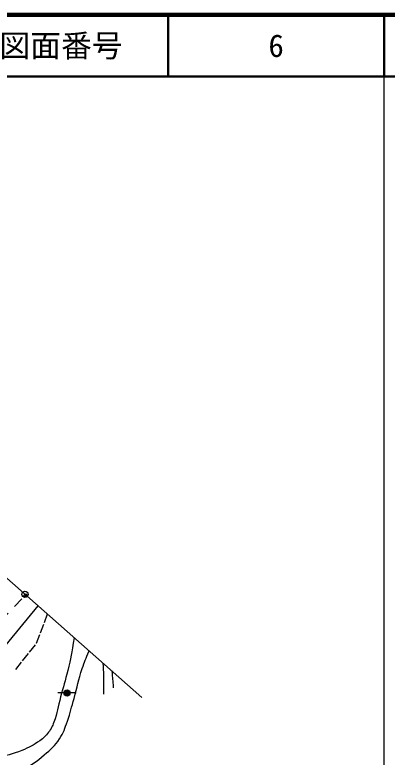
# Model space of a CAD drawing. Units: millimetres, scale not verified. Extents: x 40000 to 680000, y 20000 to 380000.
# Drawn here: x 519136 to 579500, y 259688 to 380000 of the extents above; entities that cross this region are included whole.
import ezdxf
from ezdxf.enums import TextEntityAlignment as Align

# ---------------------------------------------------------------- set-up
doc = ezdxf.new("R2010")
doc.units = ezdxf.units.MM
doc.header["$LTSCALE"] = 1000
doc.header["$PDMODE"] = 32
doc.header["$PDSIZE"] = 500
doc.linetypes.add('CHAIN', pattern=[18.5, 12, -1.5, 3.5, -1.5])
for name, color, linetype, lineweight in [('M-BGD', 7, 'Continuous', 25), ('M-BMK', 2, 'CHAIN', 13), ('M-BMK-SRVR', 3, 'Continuous', 25), ('M-TTL', 2, 'Continuous', 140), ('M-TTL-BAND', 7, 'Continuous', 25), ('M-TTL-LINE', 7, 'Continuous', 50)]:
    doc.layers.add(name, color=color, linetype=linetype, lineweight=lineweight)
doc.layers.add('M-OTRS', color=6, linetype='Continuous')
doc.layers.add('M-TTL-TXT', color=7, linetype='Continuous')
doc.styles.add('ＭＳ ゴシック', font='')
doc.styles.get('ＭＳ ゴシック').set_extended_font_data('MS Gothic')

msp = doc.modelspace()

# ---------------------------------------------------------------- linework, layer by layer
at = {"layer": 'M-BGD'}
for p, q in [((522871, 284225), (516927, 276960)), ((524392, 282884), (523864, 281481)), ((523758, 281200), (523230, 279796)), ((523124, 279515), (522598, 278119)), ((522598, 278119), (522593, 278113)), ((522406, 277878), (521472, 276704)), ((521285, 276470), (520351, 275296)), ((520164, 275061), (519230, 273888)), ((527103, 270093), (526103, 270093)), ((529103, 270093), (528103, 270093))]:
    msp.add_line(p, q, dxfattribs=at)
for radius in [500, 500, 400, 300, 200, 100, 20]:
    msp.add_circle((527603, 270093), radius, dxfattribs=at)
for points, knots in [([(528774, 279023), (528324, 276490), (528211, 275786), (527719, 273739), (527313, 272050), (527011, 271123), (526558, 269446), (526127, 267848), (526051, 266899), (525456, 265355), (525197, 264684), (525040, 264296), (524615, 263716), (524157, 263092), (523810, 262799), (523179, 262353), (522124, 261608), (521473, 261258), (520278, 260772), (518690, 260126), (517719, 259997), (516086, 259481), (514514, 258984), (513639, 258689), (512068, 258190), (509692, 257435), (508381, 256941), (505975, 256289), (504911, 256001), (504319, 255757), (503219, 255680), (502151, 255606), (501545, 255601), (500478, 255695), (499823, 255752), (499454, 255824), (498824, 256014), (497859, 256304), (497340, 256550), (496445, 257015), (495117, 257704), (494427, 258188), (493153, 258973), (491682, 259879), (490788, 260291), (489425, 261352), (488566, 262019), (488142, 262463), (487351, 263208), (487000, 263538), (486735, 263666), (486466, 264064), (486338, 264253), (486285, 264333), (486175, 264571)], [0, 0, 0, 0, 1, 1, 1, 2, 2, 2, 3, 3, 3, 4, 4, 4, 5, 5, 5, 6, 6, 6, 7, 7, 7, 8, 8, 8, 9, 9, 9, 10, 10, 10, 11, 11, 11, 12, 12, 12, 13, 13, 13, 14, 14, 14, 15, 15, 15, 16, 16, 16, 17, 17, 17, 18, 18, 18, 18]), ([(511394, 255209), (513443, 255550), (514054, 255660), (515723, 256101), (517542, 256581), (518601, 256800), (520293, 257624), (521823, 258369), (522594, 258975), (523904, 260061), (524983, 260954), (525606, 261486), (526385, 262650), (527062, 263662), (527225, 264358), (527647, 265500), (528169, 266913), (528324, 267750), (528735, 269199), (529270, 271090), (529410, 272197), (530062, 274051), (530459, 275181), (530606, 275578), (531176, 276907)], [0, 0, 0, 0, 1, 1, 1, 2, 2, 2, 3, 3, 3, 4, 4, 4, 5, 5, 5, 6, 6, 6, 7, 7, 7, 8, 8, 8, 8]), ([(533538, 269920), (533569, 271063), (533576, 271369), (533567, 272299), (533558, 273306), (533541, 273638), (533481, 274876)], [0, 0, 0, 0, 1, 1, 1, 2, 2, 2, 2])]:
    msp.add_open_spline(points, degree=3, knots=knots, dxfattribs=at)
msp.add_open_spline([(534866, 273656), (534977, 272299), (534977, 272299), (535089, 270941)], degree=3, dxfattribs=at)
msp.add_point((527603, 270093), dxfattribs=at)
at = {"layer": 'M-BMK'}
msp.add_line((509688, 274419), (520249, 285331), dxfattribs=at)
at = {"layer": 'M-BMK-SRVR', "lineweight": 13}
msp.add_line((509580, 295935), (539719, 269380), dxfattribs=at)
at = {"layer": 'M-BMK-SRVR'}
msp.add_circle((520779, 286068), 500, dxfattribs=at)
at = {"layer": 'M-OTRS'}
msp.add_point((520894, 285890), dxfattribs=at)
at = {"layer": 'M-TTL'}
msp.add_line((680000, 380000), (40000, 380000), dxfattribs=at)
at = {"layer": 'M-TTL-BAND'}
msp.add_line((579000, 20000), (579000, 370000), dxfattribs=at)
at = {"layer": 'M-TTL-LINE'}
for p, q in [((543997, 380000), (543997, 370000)), ((579000, 380000), (579000, 370000)), ((40000, 370000), (680000, 370000))]:
    msp.add_line(p, q, dxfattribs=at)

# ---------------------------------------------------------------- texts
at = {"layer": 'M-TTL-TXT', "style": 'ＭＳ ゴシック'}
for s, p in [('図面番号', (526622, 375000)), ('6', (561497, 375000))]:
    msp.add_text(s, height=3666, dxfattribs=at).set_placement(p, align=Align.MIDDLE_CENTER)

doc.saveas('drawing.dxf')
